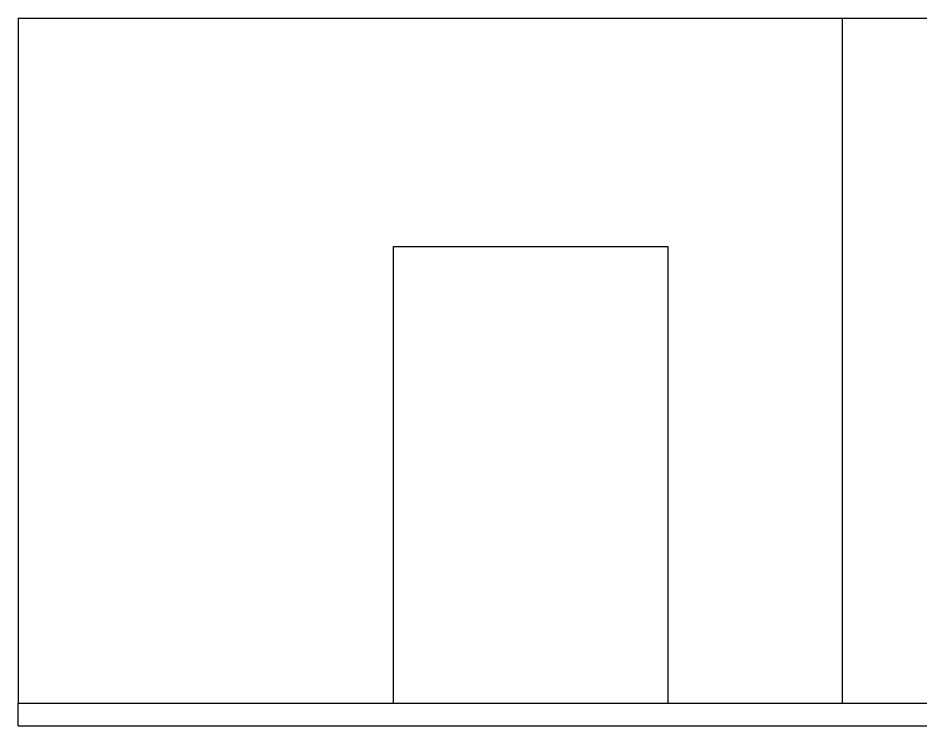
# Model space of a CAD drawing. Header units: millimetres. Extents: x -13464 to 9471, y -517 to 17126.
# Drawn here: x -529 to 3422, y -517 to 2583 of the extents above; entities that cross this region are included whole.
import ezdxf

# ---------------------------------------------------------------- set-up
doc = ezdxf.new("R2010")
doc.units = ezdxf.units.MM

msp = doc.modelspace()

# ---------------------------------------------------------------- linework, layer by layer
at = {"color": 7, "linetype": 'Continuous', "lineweight": 25}
for p, q in [((-528.8, 2583), (3076.9, 2583)), ((-528.8, 2583), (-528.8, -417)), ((3076.9, 2583), (3076.9, -417)), ((3076.9, 2583), (7953.7, 2583)), ((1114.9, 1583), (2314.9, 1583)), ((1114.9, -417), (1114.9, 1583)), ((2314.9, 1583), (2314.9, -417)), ((-528.8, -517), (-528.8, -417)), ((-528.8, -417), (8271.2, -417)), ((-528.8, -517), (9471.2, -517))]:
    msp.add_line(p, q, dxfattribs=at)

doc.saveas('drawing.dxf')
